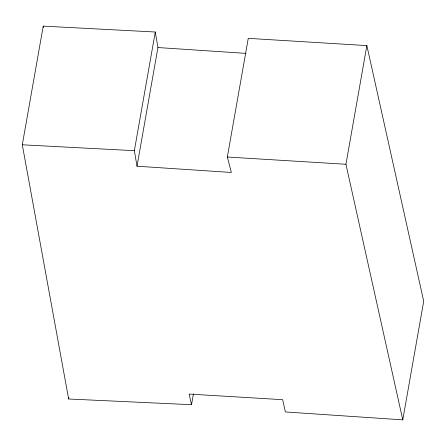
<?xml version="1.0" encoding="UTF-8"?>
<svg xmlns="http://www.w3.org/2000/svg" width="446" height="446" viewBox="0 0 446 446"><rect width="100%" height="100%" fill="white"/><g stroke="black" fill="none" stroke-linecap="round" stroke-linejoin="round"><path stroke-width="0.67" d="M22.3 144.794L43.223 26.13L155.28 32.012L157.94 47.549L137.017 166.219L231.374 172.463L227.337 157.025L248.26 38.356L366.863 45.598L423.7 301.206L402.777 419.87L285.395 411.959L282.658 399.694L189.149 394.069L191.529 404.706L68.645 399.003L22.3 144.794L134.357 150.681L137.017 166.219M68.645 399.003L68.885 397.626M134.357 150.681L155.28 32.012M191.529 404.706L193.464 393.734M402.777 419.87L345.94 164.267L366.863 45.598M227.337 157.025L345.94 164.267M157.94 47.549L246.053 53.381M43.223 26.13L43.474 27.501"/></g></svg>
